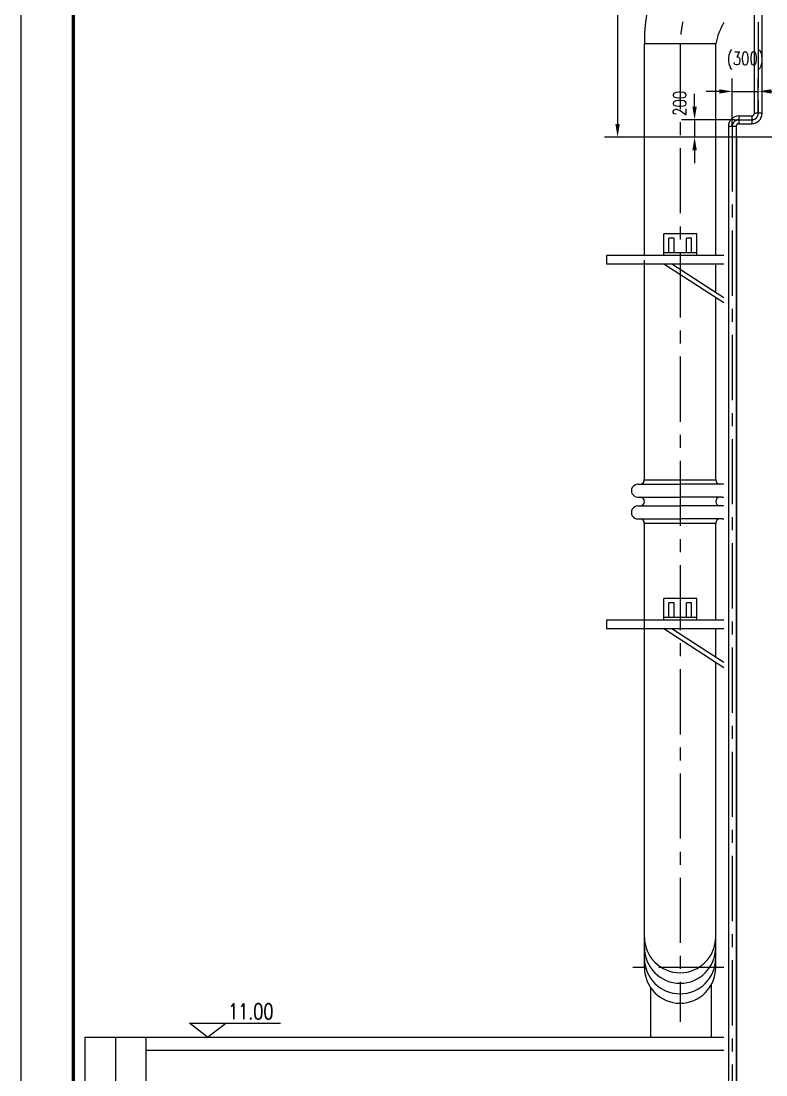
# Model space of a CAD drawing. Extents: x 20215 to 46016, y -49715 to -14074.
# Drawn here: x 20215 to 28788, y -32699 to -20565 of the extents above; entities that cross this region are included whole.
import ezdxf

# ---------------------------------------------------------------- set-up
doc = ezdxf.new("R2010")
doc.units = 0
doc.header["$LTSCALE"] = 600
doc.header["$MEASUREMENT"] = 0
doc.header["$PDMODE"] = 32
doc.linetypes.add('CENTER', pattern=[2, 1.25, -0.25, 0.25, -0.25])
doc.layers.get('0').update_dxf_attribs({"linetype": 'CONTINUOUS'})
doc.layers.get('Defpoints').update_dxf_attribs({"linetype": 'CONTINUOUS'})
doc.layers.add('DIM', color=7, linetype='CONTINUOUS')
doc.layers.add('粗实线', color=1, linetype='CONTINUOUS', lineweight=30)
doc.styles.add('ACC', font='simplex', dxfattribs={"width": 0.75, "bigfont": 'hztxt'})
doc.styles.add('ST', font='txtx.shx', dxfattribs={"width": 0.7})
doc.dimstyles.new('STANDARD$0', dxfattribs={"dimtxt": 3.5, "dimasz": 3, "dimexe": 0.18, "dimexo": 0.0625, "dimgap": 0.09, "dimtad": 0, "dimdec": 4, "dimdsep": 46, "dimtxsty": 'ST', "dimcen": 0.09, "dimadec": 0, "dimazin": 0, "dimtfac": 1, "dimtdec": 3, "dimtofl": 0, "dimtmove": 2, "dimatfit": 3, "dimfxl": 1, "dimtvp": 1, "dimtolj": 1, "dimtzin": 0, "dimarcsym": 0})

# ---------------------------------------------------------------- blocks, each defined once
blk = doc.blocks.new('*D24')
at = {"layer": 'Defpoints', "color": 0}
for p in [(28426, -21702), (27967, -21902), (28450, -21902)]:
    blk.add_point(p, dxfattribs=at)
at = {"layer": 'DIM', "color": 0, "lineweight": -2}
for p, q in [((27967, -21552), (27967, -21402)), ((28426, -21702), (27817, -21702)), ((27967, -21702), (27967, -21902)), ((28450, -21902), (27817, -21902)), ((27967, -22052), (27967, -22202))]:
    blk.add_line(p, q, dxfattribs=at)
at = {"layer": 'DIM', "color": 0}
for points in [[(27942, -21552), (27992, -21552), (27967, -21702)], [(27942, -22052), (27992, -22052), (27967, -21902)]]:
    blk.add_solid(points, dxfattribs=at)
at = {"layer": 'DIM', "color": 0, "insert": (27796, -21513), "char_height": 150, "attachment_point": 5, "rotation": 90, "style": 'ACC'}
blk.add_mtext('\\A1;200', dxfattribs=at)
blk = doc.blocks.new('*D25')
at = {"layer": 'Defpoints', "color": 0}
for p in [(28700, -21375), (28700, -21626), (28400, -21778)]:
    blk.add_point(p, dxfattribs=at)
at = {"layer": 'DIM', "color": 0, "lineweight": -2}
for p, q in [((28400, -21778), (28400, -21225)), ((28700, -21626), (28700, -21225)), ((28250, -21375), (28100, -21375)), ((28400, -21375), (28700, -21375)), ((28850, -21375), (29000, -21375))]:
    blk.add_line(p, q, dxfattribs=at)
at = {"layer": 'DIM', "color": 0}
for points in [[(28250, -21350), (28250, -21400), (28400, -21375)], [(28850, -21350), (28850, -21400), (28700, -21375)]]:
    blk.add_solid(points, dxfattribs=at)
at = {"layer": 'DIM', "color": 0, "insert": (28550, -21021), "char_height": 150, "attachment_point": 5, "style": 'ACC'}
blk.add_mtext('\\A1;(300)', dxfattribs=at)
blk = doc.blocks.new('*D26')
at = {"layer": 'Defpoints', "color": 0}
for p in [(28776, -16902), (27081, -21902), (28450, -21902)]:
    blk.add_point(p, dxfattribs=at)
at = {"layer": 'DIM', "color": 0, "lineweight": -2}
for p, q in [((28776, -16902), (26931, -16902)), ((27081, -17052), (27081, -21752)), ((28450, -21902), (26931, -21902))]:
    blk.add_line(p, q, dxfattribs=at)
at = {"layer": 'DIM', "color": 0}
for points in [[(27056, -17052), (27106, -17052), (27081, -16902)], [(27056, -21752), (27106, -21752), (27081, -21902)]]:
    blk.add_solid(points, dxfattribs=at)
at = {"layer": 'DIM', "color": 0, "insert": (26907, -19402), "char_height": 150, "attachment_point": 5, "rotation": 90, "style": 'ACC'}
blk.add_mtext('\\A1;(5000)', dxfattribs=at)

msp = doc.modelspace()

# ---------------------------------------------------------------- linework, layer by layer
at = {"color": 7}
msp.add_line((20215.20249, -49714.90147), (20215.20249, -14073.94528), dxfattribs=at)
at = {"lineweight": -2}
for p, q in [((28655.53458, -21626.27541), (28655.53458, -16978.27541)), ((28744.53458, -21626.27541), (28744.53458, -16978.27541)), ((28476.03458, -21657.77541), (28476.03458, -21746.77541)), ((28476.03458, -21657.77541), (28624.03458, -21657.77541)), ((28624.03458, -21657.77541), (28624.03458, -21746.77541)), ((28744.53458, -21626.27541), (28655.53458, -21626.27541)), ((28444.53458, -21778.27541), (28355.53458, -21778.27541)), ((28476.03458, -21746.77541), (28624.03458, -21746.77541))]:
    msp.add_line(p, q, dxfattribs=at)
at = {"color": 3, "const_width": 36.00097}
msp.add_lwpolyline([(20815.86249, -49114.88537), (20815.86249, -15573.98552)], dxfattribs=at)
at = {"lineweight": -2}
for centre, radius, start, end in [((28476.03458, -21778.27541), 120.5, 90, 180), ((28624.03458, -21626.27541), 31.5, 270, 0), ((28624.03458, -21626.27541), 120.5, 270, 0), ((28476.03458, -21778.27541), 31.5, 90, 180)]:
    msp.add_arc(centre, radius, start, end, dxfattribs=at)
at = {"layer": 'DIM', "color": 2, "linetype": 'CENTER'}
for p, q in [((28700.03458, -16978.27541), (28700.03458, -21626.27541)), ((27800.03458, -20828.78691), (27800.03458, -32086.38862)), ((28400.03458, -21778.27541), (28400.03458, -39900.60557)), ((28305.53458, -31463.38862), (27220.12982, -31463.38862)), ((21300.03458, -32263.32612), (21300.03458, -44763.32612))]:
    msp.add_line(p, q, dxfattribs=at)
at = {"layer": 'DIM', "color": 4}
for p, q in [((27390.03458, -23263.32612), (27390.03458, -20828.78691)), ((28210.03458, -20828.78691), (27390.03458, -20828.78691)), ((28210.03458, -23263.32612), (28210.03458, -20828.78691)), ((28450.03458, -21902.27541), (28450.03458, -40450.82612)), ((29150.03458, -21902.27541), (28450.03458, -21902.27541)), ((27612.5346, -23263.32612), (27612.5346, -23013.32612)), ((27992.5346, -23013.32612), (27612.5346, -23013.32612)), ((27992.5346, -23257.32032), (27992.5346, -23013.32612)), ((27672.5346, -23233.32612), (27672.5346, -23063.32612)), ((27732.5346, -23063.32612), (27672.5346, -23063.32612)), ((27732.5346, -23233.32612), (27732.5346, -23063.32612)), ((27872.5346, -23233.32612), (27872.5346, -23063.32612)), ((27932.5346, -23063.32612), (27872.5346, -23063.32612)), ((27932.5346, -23233.32612), (27932.5346, -23063.32612)), ((26953.16707, -23263.32612), (26953.16707, -23363.32612)), ((28305.53458, -23263.32612), (26953.16707, -23263.32612)), ((27992.5346, -23233.32612), (27612.5346, -23233.32612)), ((27990.78018, -23263.32612), (27612.5346, -23263.32612)), ((27612.45095, -23363.32612), (26953.16707, -23363.32612)), ((27390.03458, -25847.50369), (27390.03458, -23317.94326)), ((28305.53458, -23810.2997), (27612.45095, -23363.32612)), ((28305.53458, -23363.32612), (27612.45095, -23363.32612)), ((28305.53458, -23750.80384), (27704.7061, -23363.32612)), ((28210.03458, -23689.21534), (28210.03458, -23363.32612)), ((28210.03458, -25847.50369), (28210.03458, -23748.71121)), ((27315.03475, -25897.50369), (27800.03458, -25897.50369)), ((27380.03458, -25847.50369), (28220.03458, -25847.50369)), ((28285.03441, -25897.50369), (27800.03458, -25897.50369)), ((27315.03475, -26047.50369), (27800.03458, -26047.50369)), ((28285.03441, -26047.50369), (27800.03458, -26047.50369)), ((27315.03475, -26147.50369), (27800.03458, -26147.50369)), ((28285.03441, -26147.50369), (27800.03458, -26147.50369)), ((27315.03475, -26297.50369), (27800.03458, -26297.50369)), ((28285.03441, -26297.50369), (27800.03458, -26297.50369)), ((27380.03458, -26347.50369), (28220.03458, -26347.50369)), ((27390.03458, -31463.38862), (27390.03458, -26347.50369)), ((28210.03458, -27463.32612), (28210.03458, -26347.50369)), ((27992.5346, -27213.32612), (27612.5346, -27213.32612)), ((27612.5346, -27463.32612), (27612.5346, -27213.32612)), ((27732.5346, -27263.32612), (27672.5346, -27263.32612)), ((27672.5346, -27433.32612), (27672.5346, -27263.32612)), ((27732.5346, -27433.32612), (27732.5346, -27263.32612)), ((27932.5346, -27263.32612), (27872.5346, -27263.32612)), ((27872.5346, -27433.32612), (27872.5346, -27263.32612)), ((27932.5346, -27433.32612), (27932.5346, -27263.32612)), ((27992.5346, -27457.32032), (27992.5346, -27213.32612)), ((26953.16707, -27463.32612), (26953.16707, -27563.32612)), ((28305.53458, -27463.32612), (26953.16707, -27463.32612)), ((27992.5346, -27433.32612), (27612.5346, -27433.32612)), ((27990.78018, -27463.32612), (27612.5346, -27463.32612)), ((27612.45095, -27563.32612), (26953.16707, -27563.32612)), ((28305.53458, -28010.2997), (27612.45095, -27563.32612)), ((28305.53458, -27563.32612), (27612.45095, -27563.32612)), ((28305.53458, -27950.80384), (27704.7061, -27563.32612)), ((28210.03458, -27889.21534), (28210.03458, -27563.32612)), ((28210.03458, -31463.38862), (28210.03458, -27948.71121)), ((28161.53458, -32263.32612), (28161.53458, -31656.8253)), ((27458.03458, -31689.52132), (27458.03458, -32263.32612)), ((20950.03458, -32263.32612), (28305.53458, -32263.32612)), ((20950.03458, -32263.32612), (20950.03458, -43263.32612)), ((21650.03458, -32263.32612), (21650.03458, -43263.32612)), ((21650.03458, -32413.32612), (28305.53458, -32413.32612))]:
    msp.add_line(p, q, dxfattribs=at)
at = {"layer": 'DIM', "color": 2, "linetype": 'CENTER', "lineweight": -2}
msp.add_line((28426.03458, -21702.27541), (28624.03458, -21702.27541), dxfattribs=at)
at = {"layer": 'DIM'}
for p, q in [((22153.22235, -32103.32612), (23201.17119, -32103.32612)), ((22362.24661, -32263.32612), (22153.22235, -32103.32612)), ((22362.24661, -32263.32612), (22571.27087, -32103.32612))]:
    msp.add_line(p, q, dxfattribs=at)
at = {"layer": 'DIM', "color": 4}
for centre, radius, start, end in [((29354.50733, -20798.4679), 1964.70671, 122.269889251, 180.884213374), ((28991.5296, -20989.49737), 797.84856, 149.294813685, 168.379418227), ((27315.03458, -25972.50369), 75, 89.99986822, 270.000131644), ((27340.25178, -25847.50369), 49.7828, 270.91564582, 0), ((28259.81738, -25847.50369), 49.7828, 180, 269.08435418), ((28285.03458, -25972.50369), 75, 74.137283694, 90.000131779), ((27340.25178, -26097.50369), 49.7828, 0, 89.08435418), ((28259.81738, -26097.50369), 49.7828, 90.91564582, 180), ((28285.03458, -25972.50369), 75, 269.999868356, 285.862716306), ((27315.03458, -26222.50369), 75, 89.99986822, 270.000131644), ((27340.25178, -26097.50369), 49.7828, 270.91564582, 0), ((28259.81738, -26097.50369), 49.7828, 180, 269.08435418), ((28285.03458, -26222.50369), 75, 74.137283694, 90.000131779), ((27340.25178, -26347.50369), 49.7828, 0, 89.08435418), ((28259.81738, -26347.50369), 49.7828, 90.91564582, 180), ((28285.03458, -26222.50369), 75, 269.999868356, 285.862716306), ((27800.03458, -31112.38862), 410, 180, 0), ((27800.03458, -31233.88862), 410, 180, 0), ((27800.03458, -31355.38862), 410, 180, 0), ((27800.03458, -31463.38862), 410, 180, 0)]:
    msp.add_arc(centre, radius, start, end, dxfattribs=at)
at = {"layer": 'DIM', "color": 2, "linetype": 'CENTER'}
msp.add_arc((29104.37614, -20860.65041), 1304.52903, 127.760351703, 179.028639616, dxfattribs=at)
at = {"layer": 'DIM', "color": 2, "linetype": 'CENTER', "lineweight": -2}
for centre, start, end in [((28476.03458, -21778.27541), 90, 180), ((28624.03458, -21626.27541), 270, 0)]:
    msp.add_arc(centre, 76, start, end, dxfattribs=at)
at = {"layer": '粗实线', "lineweight": -2}
for p, q in [((28355.53458, -21778.27541), (28355.53458, -39750.82612)), ((28444.53458, -21778.27541), (28444.53458, -39795.32612))]:
    msp.add_line(p, q, dxfattribs=at)

# ---------------------------------------------------------------- texts
at = {"layer": 'DIM', "color": 7, "style": 'ACC', "width": 0.75}
msp.add_text('11.00', height=180, dxfattribs=at).set_placement((22598.75588, -32057.86213))

# ---------------------------------------------------------------- dimensions: what is measured, and where the dimension line sits
at = {"layer": 'DIM'}
dim = msp.add_linear_dim(base=(27081.05902, -21902.27541), p1=(28776.03458, -16902.27541), p2=(28450.03458, -21902.27541), angle=90, text='(5000)', dimstyle='STANDARD$0', override={"dimscale": 60, "dimtxt": 2.5, "dimasz": 2.5, "dimexe": 2.5, "dimexo": 0, "dimgap": 1, "dimtad": 1, "dimzin": 12, "dimtxsty": 'ACC', "dimcen": 0, "dimazin": 3, "dimtfac": 0.666667, "dimtofl": 1, "dimtzin": 12}, dxfattribs=at)
dim.commit()
dim.dimension.update_dxf_attribs({"geometry": '*D26', "text_midpoint": (26906.77331, -19402.27541)})
dim = msp.add_linear_dim(base=(28700.03458, -21374.9134), p1=(28400.03458, -21778.27541), p2=(28700.03458, -21626.27541), text='(300)', dimstyle='STANDARD$0', override={"dimscale": 60, "dimtxt": 2.5, "dimasz": 2.5, "dimexe": 2.5, "dimexo": 0, "dimgap": 1, "dimtad": 1, "dimzin": 12, "dimtxsty": 'ACC', "dimsah": 1, "dimcen": 0, "dimazin": 3, "dimtfac": 0.666667, "dimtofl": 1, "dimtzin": 12}, dxfattribs=at)
dim.commit()
dim.dimension.update_dxf_attribs({"geometry": '*D25', "text_midpoint": (28550.03458, -21020.62769)})
dim = msp.add_linear_dim(base=(27966.76672, -21902.27541), p1=(28426.03458, -21702.27541), p2=(28450.03458, -21902.27541), angle=90, dimstyle='STANDARD$0', override={"dimscale": 60, "dimtxt": 2.5, "dimasz": 2.5, "dimexe": 2.5, "dimexo": 0, "dimgap": 1, "dimtad": 1, "dimzin": 12, "dimtxsty": 'ACC', "dimcen": 0, "dimazin": 3, "dimtfac": 0.666667, "dimtofl": 1, "dimtzin": 12}, dxfattribs=at)
dim.commit()
dim.dimension.update_dxf_attribs({"geometry": '*D24', "text_midpoint": (27795.82516, -21513.12889), "dimtype": 160})

doc.saveas('drawing.dxf')
